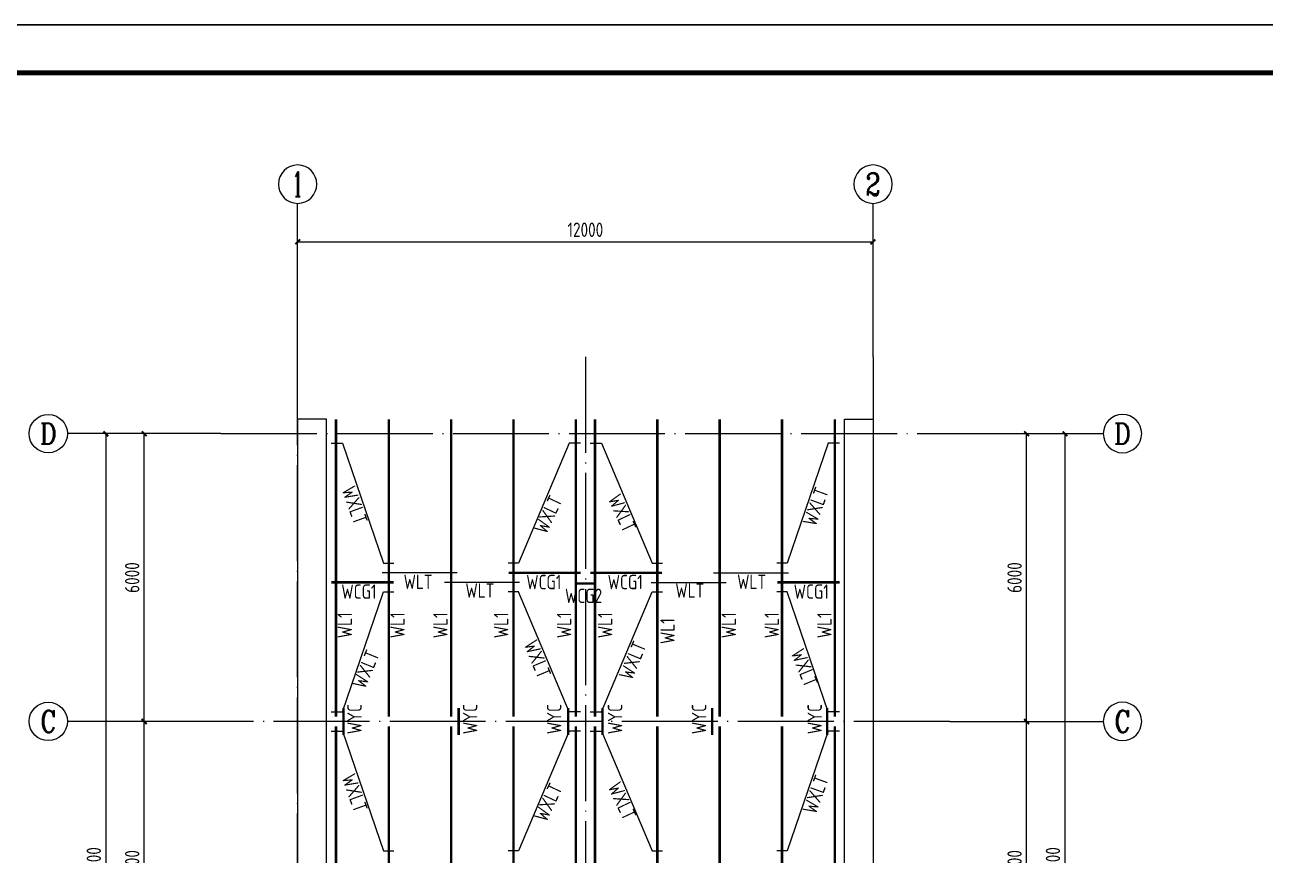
# Model space of a CAD drawing. Header units: millimetres. Extents: x 865974 to 875117, y 41124 to 44891.
# Drawn here: x 868182.8 to 868441.4, y 41544.5 to 41717.6 of the extents above; entities that cross this region are included whole.
import ezdxf
from ezdxf.enums import TextEntityAlignment as Align

# ---------------------------------------------------------------- set-up
doc = ezdxf.new("R2010")
doc.units = ezdxf.units.MM
doc.header["$LTSCALE"] = 1000
doc.header["$MEASUREMENT"] = 0
doc.linetypes.add('DOTE', pattern=[2.42, 2, -0.2, 0.02, -0.2])
for name, color, linetype in [('1307', 7, 'Continuous'), ('AXIS', 3, 'Continuous'), ('AXIS_TEXT', 7, 'Continuous'), ('DOTE', 1, 'DOTE'), ('标注', 7, 'Continuous'), ('檩条', 34, 'Continuous')]:
    doc.layers.add(name, color=color, linetype=linetype)
doc.styles.add('_TCH_AXIS', font='COMPLEX', dxfattribs={"bigfont": 'GBCBIG'})
doc.styles.add('COMPLEX', font='COMPLEX')
doc.styles.add('GBHZ', font='gbenor.shx', dxfattribs={"width": 0.9, "bigfont": 'gbcbig.shx'})
doc.dimstyles.new('Y100', dxfattribs={"dimscale": 0, "dimtxt": 3, "dimasz": 0.01, "dimexe": 1.2, "dimexo": 2, "dimgap": 1, "dimtad": 1, "dimdec": 0, "dimlfac": 100, "dimzin": 0, "dimdsep": 46, "dimtxsty": 'GBHZ', "dimblk": 'DX', "dimcen": 0.09, "dimdle": 1, "dimclrd": 7, "dimclre": 7, "dimclrt": 7, "dimadec": 0, "dimazin": 0, "dimtfac": 1, "dimtdec": 0, "dimtix": 1, "dimtmove": 2, "dimatfit": 3, "dimldrblk": 'DX', "dimfxl": 0, "dimtolj": 1, "dimtzin": 0, "dimarcsym": 0})

# ---------------------------------------------------------------- blocks, each defined once
blk = doc.blocks.new('_AXISO')
blk.add_circle((0, 0), 0.5)
at = {"layer": 'AXIS_TEXT', "style": 'COMPLEX', "width": 1.041667}
blk.add_attdef('A', text='', height=0.56, dxfattribs=at).set_placement((-0.25, -0.28), (0.25, -0.28), align=Align.FIT)
blk = doc.blocks.new('DX')
at = {"color": 0, "linetype": 'ByBlock', "const_width": 40}
blk.add_lwpolyline([(-54, -51), (46, 49)], dxfattribs=at)
blk = doc.blocks.new('*D32')
at = {"layer": 'Defpoints', "color": 0, "transparency": 16777216}
for p in [(868207.67, 41572.38), (868223.67, 41572.38), (868223.67, 41512.38)]:
    blk.add_point(p, dxfattribs=at)
at = {"layer": '标注', "color": 7, "lineweight": -2, "transparency": 16777216}
for p, q in [((868221.67, 41572.38), (868206.47, 41572.38)), ((868207.67, 41512.39), (868207.67, 41572.37)), ((868221.67, 41512.38), (868206.47, 41512.38))]:
    blk.add_line(p, q, dxfattribs=at)
at = {"layer": '标注', "color": 7, "lineweight": -2, "transparency": 16777216, "xscale": 0.01, "yscale": 0.01, "zscale": 0.01}
for p, rotation in [((868207.67, 41572.38), 90), ((868207.67, 41512.38), 270)]:
    blk.add_blockref('DX', p, dxfattribs=dict(at, rotation=rotation))
at = {"layer": '标注', "color": 7, "transparency": 16777216, "insert": (868205.17, 41542.38), "char_height": 3, "attachment_point": 5, "rotation": 90, "style": 'GBHZ'}
blk.add_mtext('\\A1;6000', dxfattribs=at)
blk = doc.blocks.new('*D33')
at = {"layer": 'Defpoints', "color": 0, "transparency": 16777216}
for p in [(868207.67, 41632.38), (868223.67, 41632.38), (868223.67, 41572.38)]:
    blk.add_point(p, dxfattribs=at)
at = {"layer": '标注', "color": 7, "lineweight": -2, "transparency": 16777216}
for p, q in [((868221.67, 41632.38), (868206.47, 41632.38)), ((868207.67, 41572.39), (868207.67, 41632.37)), ((868221.67, 41572.38), (868206.47, 41572.38))]:
    blk.add_line(p, q, dxfattribs=at)
at = {"layer": '标注', "color": 7, "lineweight": -2, "transparency": 16777216, "xscale": 0.01, "yscale": 0.01, "zscale": 0.01}
for p, rotation in [((868207.67, 41632.38), 90), ((868207.67, 41572.38), 270)]:
    blk.add_blockref('DX', p, dxfattribs=dict(at, rotation=rotation))
at = {"layer": '标注', "color": 7, "transparency": 16777216, "insert": (868205.17, 41602.38), "char_height": 3, "attachment_point": 5, "rotation": 90, "style": 'GBHZ'}
blk.add_mtext('\\A1;6000', dxfattribs=at)
blk = doc.blocks.new('*D34')
at = {"layer": 'Defpoints', "color": 0, "transparency": 16777216}
for p in [(868223.67, 41632.38), (868199.67, 41452.38), (868223.67, 41452.38)]:
    blk.add_point(p, dxfattribs=at)
at = {"layer": '标注', "color": 7, "lineweight": -2, "transparency": 16777216}
for p, q in [((868221.67, 41632.38), (868198.47, 41632.38)), ((868199.67, 41632.37), (868199.67, 41452.39)), ((868221.67, 41452.38), (868198.47, 41452.38))]:
    blk.add_line(p, q, dxfattribs=at)
at = {"layer": '标注', "color": 7, "lineweight": -2, "transparency": 16777216, "xscale": 0.01, "yscale": 0.01, "zscale": 0.01}
for p, rotation in [((868199.67, 41632.38), 90), ((868199.67, 41452.38), 270)]:
    blk.add_blockref('DX', p, dxfattribs=dict(at, rotation=rotation))
at = {"layer": '标注', "color": 7, "transparency": 16777216, "insert": (868197.17, 41542.38), "char_height": 3, "attachment_point": 5, "rotation": 90, "style": 'GBHZ'}
blk.add_mtext('\\A1;18000', dxfattribs=at)
blk = doc.blocks.new('*D27')
at = {"layer": 'Defpoints', "color": 0, "transparency": 16777216}
for p in [(868375.67, 41572.38), (868391.67, 41572.38), (868375.67, 41512.38)]:
    blk.add_point(p, dxfattribs=at)
at = {"layer": '标注', "color": 7, "lineweight": -2, "transparency": 16777216}
for p, q in [((868377.67, 41572.38), (868392.87, 41572.38)), ((868391.67, 41512.39), (868391.67, 41572.37)), ((868377.67, 41512.38), (868392.87, 41512.38))]:
    blk.add_line(p, q, dxfattribs=at)
at = {"layer": '标注', "color": 7, "lineweight": -2, "transparency": 16777216, "xscale": 0.01, "yscale": 0.01, "zscale": 0.01}
for p, rotation in [((868391.67, 41572.38), 90), ((868391.67, 41512.38), 270)]:
    blk.add_blockref('DX', p, dxfattribs=dict(at, rotation=rotation))
at = {"layer": '标注', "color": 7, "transparency": 16777216, "insert": (868389.17, 41542.38), "char_height": 3, "attachment_point": 5, "rotation": 90, "style": 'GBHZ'}
blk.add_mtext('\\A1;6000', dxfattribs=at)
blk = doc.blocks.new('*D28')
at = {"layer": 'Defpoints', "color": 0, "transparency": 16777216}
for p in [(868375.67, 41632.38), (868391.67, 41632.38), (868375.67, 41572.38)]:
    blk.add_point(p, dxfattribs=at)
at = {"layer": '标注', "color": 7, "lineweight": -2, "transparency": 16777216}
for p, q in [((868377.67, 41632.38), (868392.87, 41632.38)), ((868391.67, 41572.39), (868391.67, 41632.37)), ((868377.67, 41572.38), (868392.87, 41572.38))]:
    blk.add_line(p, q, dxfattribs=at)
at = {"layer": '标注', "color": 7, "lineweight": -2, "transparency": 16777216, "xscale": 0.01, "yscale": 0.01, "zscale": 0.01}
for p, rotation in [((868391.67, 41632.38), 90), ((868391.67, 41572.38), 270)]:
    blk.add_blockref('DX', p, dxfattribs=dict(at, rotation=rotation))
at = {"layer": '标注', "color": 7, "transparency": 16777216, "insert": (868389.17, 41602.38), "char_height": 3, "attachment_point": 5, "rotation": 90, "style": 'GBHZ'}
blk.add_mtext('\\A1;6000', dxfattribs=at)
blk = doc.blocks.new('*D29')
at = {"layer": 'Defpoints', "color": 0, "transparency": 16777216}
for p in [(868375.67, 41632.38), (868375.67, 41452.38), (868399.67, 41452.38)]:
    blk.add_point(p, dxfattribs=at)
at = {"layer": '标注', "color": 7, "lineweight": -2, "transparency": 16777216}
for p, q in [((868377.67, 41632.38), (868400.87, 41632.38)), ((868399.67, 41632.37), (868399.67, 41452.39)), ((868377.67, 41452.38), (868400.87, 41452.38))]:
    blk.add_line(p, q, dxfattribs=at)
at = {"layer": '标注', "color": 7, "lineweight": -2, "transparency": 16777216, "xscale": 0.01, "yscale": 0.01, "zscale": 0.01}
for p, rotation in [((868399.67, 41632.38), 90), ((868399.67, 41452.38), 270)]:
    blk.add_blockref('DX', p, dxfattribs=dict(at, rotation=rotation))
at = {"layer": '标注', "color": 7, "transparency": 16777216, "insert": (868397.17, 41542.38), "char_height": 3, "attachment_point": 5, "rotation": 90, "style": 'GBHZ'}
blk.add_mtext('\\A1;18000', dxfattribs=at)
blk = doc.blocks.new('*D30')
at = {"layer": 'Defpoints', "color": 0, "transparency": 16777216}
for p in [(868359.67, 41672.38), (868239.67, 41648.38), (868359.67, 41648.38)]:
    blk.add_point(p, dxfattribs=at)
at = {"layer": '标注', "color": 7, "lineweight": -2, "transparency": 16777216}
for p, q in [((868239.67, 41650.38), (868239.67, 41673.58)), ((868239.68, 41672.38), (868359.66, 41672.38)), ((868359.67, 41650.38), (868359.67, 41673.58))]:
    blk.add_line(p, q, dxfattribs=at)
at = {"layer": '标注', "color": 7, "lineweight": -2, "transparency": 16777216, "xscale": 0.01, "yscale": 0.01, "zscale": 0.01, "rotation": 180}
blk.add_blockref('DX', (868239.67, 41672.38), dxfattribs=at)
at = {"layer": '标注', "color": 7, "lineweight": -2, "transparency": 16777216, "xscale": 0.01, "yscale": 0.01, "zscale": 0.01}
blk.add_blockref('DX', (868359.67, 41672.38), dxfattribs=at)
at = {"layer": '标注', "color": 7, "transparency": 16777216, "insert": (868299.67, 41674.88), "char_height": 3, "attachment_point": 5, "style": 'GBHZ'}
blk.add_mtext('\\A1;12000', dxfattribs=at)

msp = doc.modelspace()

# ---------------------------------------------------------------- linework, layer by layer
at = {"color": 0}
for p, q in [((868708.51, 41717.604), (867867.51, 41717.604)), ((867867.51, 41717.604), (868708.51, 41717.604))]:
    msp.add_line(p, q, dxfattribs=at)
at = {"color": 0, "const_width": 1}
msp.add_lwpolyline([(868698.51, 41133.604), (867892.51, 41133.604), (867892.51, 41707.604), (868698.51, 41707.604)], close=True, dxfattribs=at)
at = {"layer": '1307', "color": 7, "const_width": 0.5}
msp.add_lwpolyline([(868301.673, 41601.144), (868297.673, 41601.144)], dxfattribs=at)
at = {"layer": 'AXIS', "color": 0}
for p, q in [((868239.673, 41648.384), (868239.673, 41680.384)), ((868359.673, 41648.384), (868359.673, 41680.384)), ((868223.673, 41632.384), (868191.673, 41632.384)), ((868375.673, 41632.384), (868407.673, 41632.384)), ((868223.673, 41572.384), (868191.673, 41572.384)), ((868375.673, 41572.384), (868407.673, 41572.384))]:
    msp.add_line(p, q, dxfattribs=at)
at = {"layer": 'DOTE', "linetype": 'DOTE', "ltscale": 0.01}
for p, q in [((868239.673, 41436.384), (868239.673, 41648.384)), ((868299.673, 41648.384), (868299.673, 41436.384)), ((868359.673, 41648.384), (868359.673, 41436.384)), ((868223.673, 41632.384), (868375.673, 41632.384)), ((868375.673, 41572.384), (868223.673, 41572.384))]:
    msp.add_line(p, q, dxfattribs=at)
at = {"layer": '标注'}
for points in [[(868239.673, 41449.384), (868245.673, 41449.384), (868245.673, 41635.384), (868239.673, 41635.384)], [(868359.673, 41449.384), (868353.673, 41449.384), (868353.673, 41635.384), (868359.673, 41635.384)]]:
    msp.add_lwpolyline(points, close=True, dxfattribs=at)
at = {"layer": '檩条', "color": 4, "linetype": 'ByBlock'}
for p, q in [((868246.671, 41630.384), (868249.022, 41630.384)), ((868249.022, 41630.384), (868257.603, 41605.384)), ((868296.323, 41630.384), (868285.742, 41605.384)), ((868298.674, 41630.384), (868296.323, 41630.384)), ((868300.671, 41630.384), (868303.022, 41630.384)), ((868303.022, 41630.384), (868313.603, 41605.384)), ((868350.323, 41630.384), (868341.742, 41605.384)), ((868352.674, 41630.384), (868350.323, 41630.384)), ((868257.603, 41605.384), (868259.742, 41605.384)), ((868285.742, 41605.384), (868283.603, 41605.384)), ((868313.603, 41605.384), (868315.742, 41605.384)), ((868341.742, 41605.384), (868339.603, 41605.384)), ((868272.941, 41603.384), (868257.282, 41603.384)), ((868326.404, 41603.384), (868342.063, 41603.384)), ((868249.022, 41574.384), (868257.603, 41599.384)), ((868257.603, 41599.384), (868259.742, 41599.384)), ((868285.941, 41601.384), (868270.282, 41601.384)), ((868285.742, 41599.384), (868283.603, 41599.384)), ((868296.323, 41574.384), (868285.742, 41599.384)), ((868303.022, 41574.384), (868313.603, 41599.384)), ((868313.404, 41601.384), (868329.063, 41601.384)), ((868313.603, 41599.384), (868315.742, 41599.384)), ((868341.742, 41599.384), (868339.603, 41599.384)), ((868350.323, 41574.384), (868341.742, 41599.384)), ((868246.671, 41574.384), (868249.022, 41574.384)), ((868246.671, 41574.384), (868249.022, 41574.384)), ((868298.674, 41574.384), (868296.323, 41574.384)), ((868298.674, 41574.384), (868296.323, 41574.384)), ((868300.671, 41574.384), (868303.022, 41574.384)), ((868300.671, 41574.384), (868303.022, 41574.384)), ((868352.674, 41574.384), (868350.323, 41574.384)), ((868352.674, 41574.384), (868350.323, 41574.384)), ((868246.671, 41570.384), (868249.022, 41570.384)), ((868249.022, 41570.384), (868257.603, 41545.384)), ((868296.323, 41570.384), (868285.742, 41545.384)), ((868298.674, 41570.384), (868296.323, 41570.384)), ((868300.671, 41570.384), (868303.022, 41570.384)), ((868303.022, 41570.384), (868313.603, 41545.384)), ((868350.323, 41570.384), (868341.742, 41545.384)), ((868352.674, 41570.384), (868350.323, 41570.384)), ((868257.603, 41545.384), (868259.742, 41545.384)), ((868285.742, 41545.384), (868283.603, 41545.384)), ((868313.603, 41545.384), (868315.742, 41545.384)), ((868341.742, 41545.384), (868339.603, 41545.384))]:
    msp.add_line(p, q, dxfattribs=at)
at = {"layer": '檩条', "color": 4, "const_width": 0.5}
for points in [[(868247.673, 41635.384), (868247.673, 41573.384)], [(868258.673, 41635.384), (868258.673, 41573.384)], [(868271.673, 41635.384), (868271.673, 41573.384)], [(868284.673, 41635.384), (868284.673, 41573.384)], [(868297.673, 41635.384), (868297.673, 41573.384)], [(868301.673, 41635.384), (868301.673, 41573.384)], [(868314.673, 41635.384), (868314.673, 41573.384)], [(868327.673, 41635.384), (868327.673, 41573.384)], [(868340.673, 41635.384), (868340.673, 41573.384)], [(868351.673, 41635.384), (868351.673, 41573.384)], [(868246.673, 41601.384), (868259.673, 41601.384)], [(868298.673, 41603.384), (868283.673, 41603.384)], [(868300.673, 41603.384), (868315.673, 41603.384)], [(868352.673, 41601.384), (868339.673, 41601.384)], [(868247.673, 41571.384), (868247.673, 41513.384)], [(868258.673, 41571.384), (868258.673, 41513.384)], [(868271.673, 41571.384), (868271.673, 41513.384)], [(868284.673, 41571.384), (868284.673, 41513.384)], [(868297.673, 41571.384), (868297.673, 41513.384)], [(868301.673, 41571.384), (868301.673, 41513.384)], [(868314.673, 41571.384), (868314.673, 41513.384)], [(868327.673, 41571.384), (868327.673, 41513.384)], [(868340.673, 41571.384), (868340.673, 41513.384)], [(868351.673, 41571.384), (868351.673, 41513.384)]]:
    msp.add_lwpolyline(points, dxfattribs=at)
at = {"layer": '檩条', "color": 6, "const_width": 0.5}
for points in [[(868249.251, 41575.217), (868249.251, 41569.55)], [(868273.251, 41575.217), (868273.251, 41569.55)], [(868296.094, 41575.217), (868296.094, 41569.55)], [(868303.251, 41575.217), (868303.251, 41569.55)], [(868326.094, 41575.217), (868326.094, 41569.55)], [(868350.094, 41575.217), (868350.094, 41569.55)]]:
    msp.add_lwpolyline(points, dxfattribs=at)

# ---------------------------------------------------------------- block references
at = {"layer": 'AXIS', "color": 0}
ref = msp.add_blockref('_AXISO', (868239.673, 41684.384), dxfattribs=dict(at, xscale=-8, yscale=8, zscale=8, rotation=180))
ref.add_attrib('A', '1', dxfattribs={"layer": 'AXIS_TEXT', "color": 0, "height": 5.147, "style": '_TCH_AXIS'}).set_placement((868238.57, 41681.81), (868240.776, 41681.81), align=Align.FIT)
ref = msp.add_blockref('_AXISO', (868359.673, 41684.384), dxfattribs=dict(at, xscale=-8, yscale=8, zscale=8, rotation=180))
ref.add_attrib('A', '2', dxfattribs={"layer": 'AXIS_TEXT', "color": 0, "height": 4.659, "style": '_TCH_AXIS'}).set_placement((868358.119, 41682.054), (868361.226, 41682.054), align=Align.FIT)
ref = msp.add_blockref('_AXISO', (868187.673, 41632.384), dxfattribs=dict(at, xscale=8, yscale=8, zscale=8))
ref.add_attrib('A', 'D', dxfattribs={"layer": 'AXIS_TEXT', "color": 0, "height": 4.353, "style": '_TCH_AXIS'}).set_placement((868185.911, 41630.207), (868189.434, 41630.207), align=Align.FIT)
ref = msp.add_blockref('_AXISO', (868411.673, 41632.384), dxfattribs=dict(at, xscale=-8, yscale=8, zscale=8))
ref.add_attrib('A', 'D', dxfattribs={"layer": 'AXIS_TEXT', "color": 0, "height": 4.353, "style": '_TCH_AXIS'}).set_placement((868409.911, 41630.207), (868413.434, 41630.207), align=Align.FIT)
ref = msp.add_blockref('_AXISO', (868187.673, 41572.384), dxfattribs=dict(at, xscale=8, yscale=8, zscale=8))
ref.add_attrib('A', 'C', dxfattribs={"layer": 'AXIS_TEXT', "color": 0, "height": 4.557, "style": '_TCH_AXIS'}).set_placement((868186.045, 41570.105), (868189.3, 41570.105), align=Align.FIT)
ref = msp.add_blockref('_AXISO', (868411.673, 41572.384), dxfattribs=dict(at, xscale=-8, yscale=8, zscale=8))
ref.add_attrib('A', 'C', dxfattribs={"layer": 'AXIS_TEXT', "color": 0, "height": 4.557, "style": '_TCH_AXIS'}).set_placement((868410.045, 41570.105), (868413.3, 41570.105), align=Align.FIT)

# ---------------------------------------------------------------- texts
at = {"layer": '1307', "style": 'GBHZ', "width": 0.9}
for s, rotation, p in [('WXLT', 289.9872, (868248.769, 41620.739)), ('WXLT', 64.68303, (868291.515, 41611.215)), ('WXLT', 295.31697, (868304.238, 41618.808)), ('WXLT', 70.0128, (868347.705, 41612.845)), ('WL1', 90, (868251.002, 41589.742)), ('WL1', 90, (868261.986, 41589.742)), ('WL1', 90, (868270.935, 41589.742)), ('WL1', 90, (868283.596, 41589.742)), ('WL1', 90, (868296.724, 41589.742)), ('WL1', 90, (868305.288, 41589.742)), ('WL1', 90, (868331.076, 41589.742)), ('WL1', 90, (868340.026, 41589.742)), ('WL1', 90, (868351.009, 41589.742)), ('WL1', 90, (868318.288, 41588.529)), ('WXLT', 292.59326, (868286.748, 41588.528)), ('WXLT', 67.40674, (868309.37, 41580.773)), ('WXLT', 67.57992, (868253.73, 41578.949)), ('WXLT', 292.42008, (868342.411, 41586.714)), ('WYC', 90, (868253.024, 41569.736)), ('WYC', 90, (868277.135, 41569.736)), ('WYC', 90, (868294.649, 41569.736)), ('WYC', 90, (868307.363, 41569.736)), ('WYC', 90, (868324.877, 41569.736)), ('WYC', 90, (868348.987, 41569.736)), ('WXLT', 289.9872, (868248.769, 41560.739)), ('WXLT', 70.0128, (868347.705, 41552.845)), ('WXLT', 64.68303, (868291.515, 41551.215)), ('WXLT', 295.31697, (868304.238, 41558.808))]:
    msp.add_text(s, height=3, rotation=rotation, dxfattribs=at).set_placement(p)
for s, p in [('WLT', (868261.778, 41599.998)), ('WCG1', (868287.35, 41599.949)), ('WCG1', (868304.323, 41599.949)), ('WLT', (868331.327, 41599.998)), ('WCG1', (868248.788, 41597.949)), ('WLT', (868274.667, 41598.173)), ('WCG2', (868295.431, 41597.068)), ('WLT', (868318.438, 41598.173)), ('WCG1', (868343.117, 41597.949))]:
    msp.add_text(s, height=3, dxfattribs=at).set_placement(p)

# ---------------------------------------------------------------- dimensions: what is measured, and where the dimension line sits
at = {"layer": '标注'}
dim = msp.add_linear_dim(base=(868359.673, 41672.384), p1=(868239.673, 41648.384), p2=(868359.673, 41648.384), dimstyle='Y100', override={"dimscale": 1, "dimfxl": 150}, dxfattribs=at)
dim.commit()
dim.dimension.update_dxf_attribs({"geometry": '*D30', "text_midpoint": (868299.673, 41674.884)})
for base, p1, p2, picture, middle in [((868199.673, 41452.384), (868223.673, 41632.384), (868223.673, 41452.384), '*D34', (868197.173, 41542.384)), ((868207.673, 41632.384), (868223.673, 41572.384), (868223.673, 41632.384), '*D33', (868205.173, 41602.384)), ((868391.673, 41632.384), (868375.673, 41572.384), (868375.673, 41632.384), '*D28', (868389.173, 41602.384)), ((868399.673, 41452.384), (868375.673, 41632.384), (868375.673, 41452.384), '*D29', (868397.173, 41542.384)), ((868207.673, 41572.384), (868223.673, 41512.384), (868223.673, 41572.384), '*D32', (868205.173, 41542.384)), ((868391.673, 41572.384), (868375.673, 41512.384), (868375.673, 41572.384), '*D27', (868389.173, 41542.384))]:
    dim = msp.add_linear_dim(base=base, p1=p1, p2=p2, angle=90, dimstyle='Y100', override={"dimscale": 1, "dimfxl": 150}, dxfattribs=at)
    dim.commit()
    dim.dimension.update_dxf_attribs({"geometry": picture, "text_midpoint": middle})

doc.saveas('drawing.dxf')
